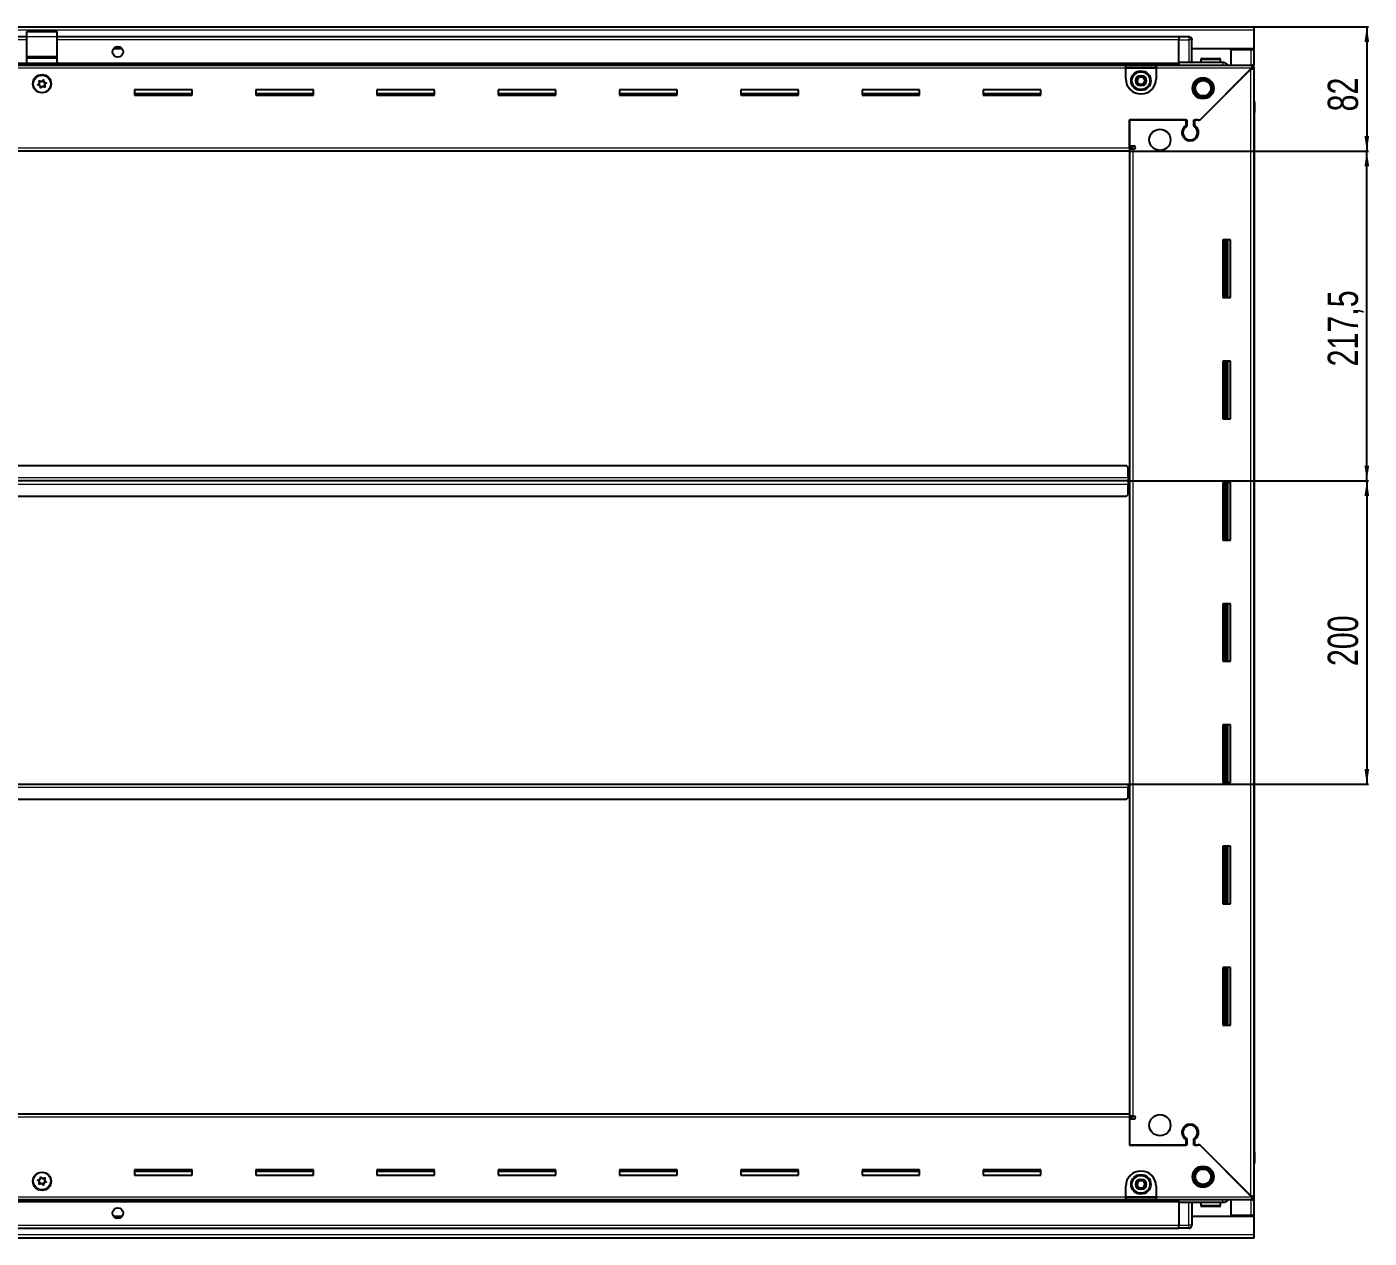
# Model space of a CAD drawing. Header units: millimetres. Extents: x 1132 to 6867, y -973 to 2018.
# Drawn here: x 5981 to 6867, y 1048 to 1847 of the extents above; entities that cross this region are included whole.
import ezdxf

# ---------------------------------------------------------------- set-up
doc = ezdxf.new("R2010")
doc.units = ezdxf.units.MM
doc.layers.add('FORMAT', color=7, linetype='Continuous')
doc.styles.add('SLDTEXTSTYLE0', font='TXT', dxfattribs={"width": 0.75})
doc.dimstyles.new('SLDDIMSTYLE0', dxfattribs={"dimtxt": 20, "dimasz": 10, "dimexe": 0, "dimexo": 0.0625, "dimgap": 5, "dimtad": 2, "dimdec": 1, "dimrnd": 1e-09, "dimzin": 12, "dimdsep": 46, "dimtxsty": 'SLDTEXTSTYLE0', "dimsah": 1, "dimcen": 0.09, "dimadec": 0, "dimazin": 3, "dimtfac": 1, "dimtofl": 0, "dimtmove": 0, "dimatfit": 3, "dimfxl": 0, "dimfrac": 2, "dimtolj": 1, "dimtzin": 12, "dimarcsym": 0})

# ---------------------------------------------------------------- blocks, each defined once
blk = doc.blocks.new('_D_6')
at = {"layer": 'FORMAT'}
for p, q in [((6790.81, 1846.6), (6866.3, 1846.6)), ((6865.3, 1846.6), (6865.3, 1764.6)), ((6708.81, 1764.6), (6866.3, 1764.6))]:
    blk.add_line(p, q, dxfattribs=at)
for points in [[(6865.3, 1846.6), (6863.76, 1836.6), (6866.84, 1836.6)], [(6865.3, 1764.6), (6866.84, 1774.6), (6863.76, 1774.6)]]:
    blk.add_solid(points, dxfattribs=at)
at = {"layer": 'FORMAT', "insert": (6839.52, 1790.83), "char_height": 20, "attachment_point": 1, "rotation": 90, "style": 'SLDTEXTSTYLE0'}
blk.add_mtext('82', dxfattribs=at)
blk = doc.blocks.new('_D_7')
at = {"layer": 'FORMAT'}
for p, q in [((6708.81, 1764.6), (6866.3, 1764.6)), ((6865.3, 1547.1), (6865.3, 1764.6)), ((6707.81, 1547.1), (6866.3, 1547.1))]:
    blk.add_line(p, q, dxfattribs=at)
for points in [[(6865.3, 1764.6), (6863.76, 1754.6), (6866.84, 1754.6)], [(6865.3, 1547.1), (6866.84, 1557.1), (6863.76, 1557.1)]]:
    blk.add_solid(points, dxfattribs=at)
at = {"layer": 'FORMAT', "insert": (6839.52, 1622.6), "char_height": 20, "attachment_point": 1, "rotation": 90, "style": 'SLDTEXTSTYLE0'}
blk.add_mtext('217,5', dxfattribs=at)
blk = doc.blocks.new('_D_8')
at = {"layer": 'FORMAT'}
for p, q in [((6707.81, 1547.1), (6866.3, 1547.1)), ((6865.3, 1547.1), (6865.3, 1347.1)), ((6707.81, 1347.1), (6866.3, 1347.1))]:
    blk.add_line(p, q, dxfattribs=at)
for points in [[(6865.3, 1547.1), (6863.76, 1537.1), (6866.84, 1537.1)], [(6865.3, 1347.1), (6866.84, 1357.1), (6863.76, 1357.1)]]:
    blk.add_solid(points, dxfattribs=at)
at = {"layer": 'FORMAT', "insert": (6839.52, 1424.94), "char_height": 20, "attachment_point": 1, "rotation": 90, "style": 'SLDTEXTSTYLE0'}
blk.add_mtext('200', dxfattribs=at)

msp = doc.modelspace()

# ---------------------------------------------------------------- linework, layer by layer
at = {"color": 7, "linetype": 'Continuous', "lineweight": 25}
for p, q in [((5191.8, 1846.6), (6790.8, 1846.6)), ((5981.3, 1843.6), (6001.3, 1843.6)), ((5981.3, 1840.34), (5981.3, 1843.6)), ((6001.3, 1840.34), (6001.3, 1843.6)), ((6790.8, 1846.6), (6790.8, 1844.5)), ((6790.8, 1844.5), (6790.8, 1832.1)), ((5981.3, 1839.95), (5241.3, 1839.95)), ((5981.3, 1827.19), (5981.3, 1840.34)), ((6001.3, 1827.19), (6001.3, 1840.34)), ((6741.3, 1839.95), (6001.3, 1839.95)), ((6741.3, 1840.1), (6741.3, 1840.1)), ((6747.8, 1840.1), (6741.3, 1840.1)), ((6747.8, 1840.1), (6741.3, 1840.1)), ((6741.3, 1840.1), (6741.3, 1838.1)), ((6741.3, 1823.1), (6741.3, 1838.1)), ((6749.8, 1838.1), (6749.8, 1838.1)), ((6749.8, 1823.1), (6749.8, 1838.1)), ((5981.3, 1826.1), (5981.3, 1827.19)), ((5981.3, 1826.1), (6001.3, 1826.1)), ((5981.3, 1822.6), (5981.3, 1826.1)), ((6001.3, 1826.1), (6001.3, 1827.19)), ((6001.3, 1822.6), (6001.3, 1826.1)), ((6044.17, 1832.1), (6038.43, 1832.1)), ((6790.8, 1832.1), (6749.8, 1832.1)), ((6755.8, 1825), (6755.8, 1823.1)), ((6756.6, 1825.8), (6768, 1825.8)), ((6768.8, 1823.1), (6768.8, 1825)), ((6775.8, 1831.6), (6788.7, 1831.6)), ((6775.8, 1821.35), (6775.8, 1831.6)), ((6788.7, 1831.6), (6790.8, 1831.6)), ((6789.3, 1831.6), (6789.3, 1832.1)), ((6790.8, 1831.6), (6790.8, 1832.1)), ((6790.8, 1831.6), (6790.8, 1821.35)), ((5241.3, 1821.95), (6741.3, 1821.95)), ((5276.3, 1821.35), (6706.3, 1821.35)), ((5981.3, 1822.6), (6001.3, 1822.6)), ((5985.3, 1822.6), (5985.3, 1821.95)), ((5987.8, 1821.95), (5987.8, 1822.6)), ((5994.8, 1821.95), (5994.8, 1822.6)), ((5997.3, 1821.95), (5997.3, 1822.6)), ((6706.3, 1819.25), (6706.3, 1821.35)), ((6706.3, 1821.35), (6726.3, 1821.35)), ((6706.3, 1819.85), (6726.3, 1819.85)), ((6706.3, 1812.35), (6706.3, 1819.25)), ((6726.3, 1821.35), (6789.8, 1821.35)), ((6726.3, 1821.35), (6726.3, 1819.25)), ((6726.3, 1819.25), (6726.3, 1812.35)), ((6741.3, 1823.1), (6741.3, 1822.6)), ((6770.3, 1823.1), (6741.3, 1823.1)), ((6788.7, 1818.75), (6754.6, 1784.65)), ((6755.3, 1785.35), (6789.2, 1819.25)), ((6789.3, 1819.35), (6790.8, 1819.35)), ((6789.8, 1819.85), (6789.8, 1821.35)), ((6789.8, 1821.35), (6790.8, 1821.35)), ((6789.8, 1819.85), (6790.8, 1819.85)), ((6790.8, 1819.85), (6790.8, 1821.35)), ((6790.8, 1819.85), (6790.8, 1819.35)), ((6790.8, 1819.35), (6790.8, 1074.85)), ((6090.3, 1805.1), (6052.3, 1805.1)), ((6052.3, 1805.1), (6052.3, 1801.6)), ((6090.3, 1802.35), (6052.3, 1802.35)), ((6052.3, 1801.6), (6090.3, 1801.6)), ((6090.3, 1801.6), (6090.3, 1805.1)), ((6170.3, 1805.1), (6132.3, 1805.1)), ((6132.3, 1805.1), (6132.3, 1801.6)), ((6170.3, 1802.35), (6132.3, 1802.35)), ((6132.3, 1801.6), (6170.3, 1801.6)), ((6170.3, 1801.6), (6170.3, 1805.1)), ((6250.3, 1805.1), (6212.3, 1805.1)), ((6212.3, 1805.1), (6212.3, 1801.6)), ((6250.3, 1802.35), (6212.3, 1802.35)), ((6212.3, 1801.6), (6250.3, 1801.6)), ((6250.3, 1801.6), (6250.3, 1805.1)), ((6330.3, 1805.1), (6292.3, 1805.1)), ((6292.3, 1805.1), (6292.3, 1801.6)), ((6330.3, 1802.35), (6292.3, 1802.35)), ((6292.3, 1801.6), (6330.3, 1801.6)), ((6330.3, 1801.6), (6330.3, 1805.1)), ((6410.3, 1805.1), (6372.3, 1805.1)), ((6372.3, 1805.1), (6372.3, 1801.6)), ((6410.3, 1802.35), (6372.3, 1802.35)), ((6372.3, 1801.6), (6410.3, 1801.6)), ((6410.3, 1801.6), (6410.3, 1805.1)), ((6490.3, 1805.1), (6452.3, 1805.1)), ((6452.3, 1805.1), (6452.3, 1801.6)), ((6490.3, 1802.35), (6452.3, 1802.35)), ((6452.3, 1801.6), (6490.3, 1801.6)), ((6490.3, 1801.6), (6490.3, 1805.1)), ((6570.3, 1805.1), (6532.3, 1805.1)), ((6532.3, 1805.1), (6532.3, 1801.6)), ((6570.3, 1802.35), (6532.3, 1802.35)), ((6532.3, 1801.6), (6570.3, 1801.6)), ((6570.3, 1801.6), (6570.3, 1805.1)), ((6650.3, 1805.1), (6612.3, 1805.1)), ((6612.3, 1805.1), (6612.3, 1801.6)), ((6650.3, 1802.35), (6612.3, 1802.35)), ((6612.3, 1801.6), (6650.3, 1801.6)), ((6650.3, 1801.6), (6650.3, 1805.1)), ((6790.8, 1797.93), (6790.8, 1797.93)), ((6790.8, 1790.1), (6791.3, 1790.1)), ((6791.15, 1104.1), (6791.15, 1790.1)), ((6791.3, 1796.6), (6791.3, 1790.1)), ((6791.3, 1790.1), (6791.3, 1796.6)), ((6791.3, 1790.1), (6791.3, 1790.1)), ((6791.3, 1790.1), (6791.3, 1790.1)), ((6708.8, 1785.35), (6746.5, 1785.35)), ((6708.8, 1766.7), (6708.8, 1785.35)), ((6708.8, 1785.35), (6708.8, 1768.1)), ((6745.8, 1785.35), (6708.8, 1785.35)), ((6745.8, 1785.35), (6745.8, 1781.46)), ((6746.5, 1785.35), (6746.5, 1781.07)), ((6751.1, 1785.35), (6755.3, 1785.35)), ((6751.1, 1781.07), (6751.1, 1785.35)), ((6753.9, 1785.35), (6751.8, 1785.35)), ((6751.8, 1781.46), (6751.8, 1785.35)), ((6754.6, 1784.65), (6753.9, 1785.35)), ((6750.8, 1772.49), (6750.8, 1771.73)), ((6708.8, 1764.6), (5273.8, 1764.6)), ((6708.8, 1768.1), (6711.65, 1768.1)), ((6710.8, 1767.1), (6708.8, 1767.1)), ((6708.8, 1766.7), (6708.8, 1764.6)), ((6708.8, 1766.1), (6710.9, 1766.1)), ((6708.8, 1764.6), (6708.8, 1129.6)), ((6710.8, 1766.1), (6710.8, 1767.1)), ((6711.65, 1766.1), (6710.9, 1766.1)), ((6770.3, 1706.1), (6770.3, 1668.1)), ((6775.3, 1706.1), (6770.3, 1706.1)), ((6771.32, 1706.1), (6771.32, 1668.1)), ((6771.36, 1706.1), (6771.36, 1668.1)), ((6773.15, 1706.1), (6773.15, 1668.1)), ((6775.3, 1668.1), (6775.3, 1706.1)), ((6770.3, 1668.1), (6775.3, 1668.1)), ((6770.3, 1626.1), (6770.3, 1588.1)), ((6775.3, 1626.1), (6770.3, 1626.1)), ((6771.32, 1626.1), (6771.32, 1588.1)), ((6771.36, 1626.1), (6771.36, 1588.1)), ((6773.15, 1626.1), (6773.15, 1588.1)), ((6775.3, 1588.1), (6775.3, 1626.1)), ((6770.3, 1588.1), (6775.3, 1588.1)), ((6706.8, 1557.1), (5275.8, 1557.1)), ((6707.8, 1556.1), (6706.8, 1557.1)), ((6707.8, 1549.2), (6707.8, 1556.1)), ((6708.05, 1549.95), (6707.8, 1549.95)), ((6708.05, 1547.1), (6708.05, 1549.95)), ((6707.8, 1547.1), (5274.8, 1547.1)), ((6707.8, 1549.2), (6707.8, 1547.1)), ((6707.8, 1547.1), (6707.8, 1545)), ((6707.8, 1538.1), (6707.8, 1545)), ((6707.8, 1544.25), (6708.05, 1544.25)), ((6708.05, 1544.25), (6708.05, 1547.1)), ((6708.8, 1547.1), (6708.05, 1547.1)), ((6770.3, 1546.1), (6770.3, 1508.1)), ((6775.3, 1546.1), (6770.3, 1546.1)), ((6771.32, 1546.1), (6771.32, 1508.1)), ((6771.36, 1546.1), (6771.36, 1508.1)), ((6773.15, 1546.1), (6773.15, 1508.1)), ((6775.3, 1508.1), (6775.3, 1546.1)), ((5275.8, 1537.1), (6706.8, 1537.1)), ((6706.8, 1537.1), (6707.8, 1538.1)), ((6770.3, 1508.1), (6775.3, 1508.1)), ((6770.3, 1466.1), (6770.3, 1428.1)), ((6775.3, 1466.1), (6770.3, 1466.1)), ((6771.32, 1466.1), (6771.32, 1428.1)), ((6771.36, 1466.1), (6771.36, 1428.1)), ((6773.15, 1466.1), (6773.15, 1428.1)), ((6775.3, 1428.1), (6775.3, 1466.1)), ((6770.3, 1428.1), (6775.3, 1428.1)), ((6770.3, 1386.1), (6770.3, 1348.1)), ((6775.3, 1386.1), (6770.3, 1386.1)), ((6771.32, 1386.1), (6771.32, 1348.1)), ((6771.36, 1386.1), (6771.36, 1348.1)), ((6773.15, 1386.1), (6773.15, 1348.1)), ((6775.3, 1348.1), (6775.3, 1386.1)), ((5274.8, 1347.1), (6707.8, 1347.1)), ((6707.8, 1347.1), (6707.8, 1345)), ((6708.05, 1344.25), (6708.05, 1347.1)), ((6708.05, 1347.1), (6708.8, 1347.1)), ((6770.3, 1348.1), (6775.3, 1348.1)), ((6706.8, 1337.1), (6707.8, 1338.1)), ((6707.8, 1338.1), (6707.8, 1345)), ((6707.8, 1344.25), (6708.05, 1344.25)), ((5275.8, 1337.1), (6706.8, 1337.1)), ((6770.3, 1306.1), (6770.3, 1268.1)), ((6775.3, 1306.1), (6770.3, 1306.1)), ((6771.32, 1306.1), (6771.32, 1268.1)), ((6771.36, 1306.1), (6771.36, 1268.1)), ((6773.15, 1306.1), (6773.15, 1268.1)), ((6775.3, 1268.1), (6775.3, 1306.1)), ((6770.3, 1268.1), (6775.3, 1268.1)), ((6770.3, 1226.1), (6770.3, 1188.1)), ((6775.3, 1226.1), (6770.3, 1226.1)), ((6771.32, 1226.1), (6771.32, 1188.1)), ((6771.36, 1226.1), (6771.36, 1188.1)), ((6773.15, 1226.1), (6773.15, 1188.1)), ((6775.3, 1188.1), (6775.3, 1226.1)), ((6770.3, 1188.1), (6775.3, 1188.1)), ((5273.8, 1129.6), (6708.8, 1129.6)), ((6708.8, 1129.6), (6708.8, 1127.5)), ((6710.9, 1128.1), (6708.8, 1128.1)), ((6708.8, 1127.5), (6708.8, 1108.85)), ((6708.8, 1127.1), (6710.8, 1127.1)), ((6708.8, 1126.1), (6708.8, 1108.85)), ((6711.65, 1126.1), (6708.8, 1126.1)), ((6710.8, 1127.1), (6710.8, 1128.1)), ((6710.9, 1128.1), (6711.65, 1128.1)), ((6750.8, 1122.48), (6750.8, 1121.72)), ((6746.5, 1108.85), (6708.8, 1108.85)), ((6708.8, 1108.85), (6745.8, 1108.85)), ((6745.8, 1112.74), (6745.8, 1108.85)), ((6746.5, 1113.14), (6746.5, 1108.85)), ((6751.1, 1108.85), (6751.1, 1113.14)), ((6755.3, 1108.85), (6751.1, 1108.85)), ((6751.8, 1108.85), (6751.8, 1112.74)), ((6751.8, 1108.85), (6753.9, 1108.85)), ((6753.9, 1108.85), (6754.6, 1109.55)), ((6754.6, 1109.55), (6788.7, 1075.45)), ((6789.2, 1074.95), (6755.3, 1108.85)), ((6790.8, 1104.1), (6791.3, 1104.1)), ((6791.3, 1104.1), (6791.3, 1104.1)), ((6791.3, 1097.6), (6791.3, 1104.1)), ((6791.3, 1104.1), (6791.3, 1097.6)), ((6090.3, 1092.6), (6052.3, 1092.6)), ((6052.3, 1092.6), (6052.3, 1089.1)), ((6052.3, 1091.85), (6090.3, 1091.85)), ((6090.3, 1089.1), (6090.3, 1092.6)), ((6170.3, 1092.6), (6132.3, 1092.6)), ((6132.3, 1092.6), (6132.3, 1089.1)), ((6132.3, 1091.85), (6170.3, 1091.85)), ((6170.3, 1089.1), (6170.3, 1092.6)), ((6250.3, 1092.6), (6212.3, 1092.6)), ((6212.3, 1092.6), (6212.3, 1089.1)), ((6212.3, 1091.85), (6250.3, 1091.85)), ((6250.3, 1089.1), (6250.3, 1092.6)), ((6330.3, 1092.6), (6292.3, 1092.6)), ((6292.3, 1092.6), (6292.3, 1089.1)), ((6292.3, 1091.85), (6330.3, 1091.85)), ((6330.3, 1089.1), (6330.3, 1092.6)), ((6410.3, 1092.6), (6372.3, 1092.6)), ((6372.3, 1092.6), (6372.3, 1089.1)), ((6372.3, 1091.85), (6410.3, 1091.85)), ((6410.3, 1089.1), (6410.3, 1092.6)), ((6490.3, 1092.6), (6452.3, 1092.6)), ((6452.3, 1092.6), (6452.3, 1089.1)), ((6452.3, 1091.85), (6490.3, 1091.85)), ((6490.3, 1089.1), (6490.3, 1092.6)), ((6570.3, 1092.6), (6532.3, 1092.6)), ((6532.3, 1092.6), (6532.3, 1089.1)), ((6532.3, 1091.85), (6570.3, 1091.85)), ((6570.3, 1089.1), (6570.3, 1092.6)), ((6650.3, 1092.6), (6612.3, 1092.6)), ((6612.3, 1092.6), (6612.3, 1089.1)), ((6612.3, 1091.85), (6650.3, 1091.85)), ((6650.3, 1089.1), (6650.3, 1092.6)), ((6052.3, 1089.1), (6090.3, 1089.1)), ((6132.3, 1089.1), (6170.3, 1089.1)), ((6212.3, 1089.1), (6250.3, 1089.1)), ((6292.3, 1089.1), (6330.3, 1089.1)), ((6372.3, 1089.1), (6410.3, 1089.1)), ((6452.3, 1089.1), (6490.3, 1089.1)), ((6532.3, 1089.1), (6570.3, 1089.1)), ((6612.3, 1089.1), (6650.3, 1089.1)), ((6706.3, 1074.95), (6706.3, 1081.85)), ((6726.3, 1081.85), (6726.3, 1074.95)), ((6741.3, 1072.25), (5241.3, 1072.25)), ((6706.3, 1072.85), (5276.3, 1072.85)), ((6706.3, 1072.85), (6706.3, 1074.95)), ((6726.3, 1074.35), (6706.3, 1074.35)), ((6726.3, 1072.85), (6706.3, 1072.85)), ((6726.3, 1074.95), (6726.3, 1072.85)), ((6789.8, 1072.85), (6726.3, 1072.85)), ((6741.3, 1071.1), (6741.3, 1071.6)), ((6775.8, 1062.6), (6775.8, 1072.85)), ((6789.3, 1074.85), (6790.8, 1074.85)), ((6789.8, 1074.35), (6789.8, 1072.85)), ((6790.8, 1074.35), (6789.8, 1074.35)), ((6790.8, 1072.85), (6789.8, 1072.85)), ((6790.8, 1074.85), (6790.8, 1074.35)), ((6790.8, 1074.35), (6790.8, 1072.85)), ((6790.8, 1072.85), (6790.8, 1062.6)), ((6770.3, 1071.1), (6741.3, 1071.1)), ((6741.3, 1071.1), (6741.3, 1056.1)), ((6749.8, 1071.1), (6749.8, 1056.1)), ((6755.8, 1071.1), (6755.8, 1069.2)), ((6763.59, 1068.4), (6756.6, 1068.4)), ((6768, 1068.4), (6763.59, 1068.4)), ((6768.8, 1069.2), (6768.8, 1071.1)), ((5241.3, 1054.25), (6741.3, 1054.25)), ((6038.43, 1062.1), (6044.17, 1062.1)), ((6741.3, 1054.1), (6741.3, 1056.1)), ((6747.8, 1054.1), (6741.3, 1054.1)), ((6741.3, 1054.1), (6741.3, 1054.1)), ((6741.3, 1054.1), (6741.3, 1054.1)), ((6747.8, 1054.1), (6741.3, 1054.1)), ((6749.12, 1054.6), (6749.12, 1054.6)), ((6749.8, 1062.1), (6790.8, 1062.1)), ((6788.7, 1062.6), (6775.8, 1062.6)), ((6790.8, 1062.6), (6788.7, 1062.6)), ((6789.3, 1062.1), (6789.3, 1062.6)), ((6790.8, 1062.1), (6790.8, 1062.6)), ((6790.8, 1062.1), (6790.8, 1049.7)), ((6790.8, 1047.6), (5191.8, 1047.6)), ((6790.8, 1049.7), (6790.8, 1047.6))]:
    msp.add_line(p, q, dxfattribs=at)
at = {"color": 8, "linetype": 'Continuous', "lineweight": 18}
for p, q in [((6790.8, 1844.5), (5191.8, 1844.5)), ((5981.3, 1837.95), (5241.3, 1837.95)), ((5981.3, 1840.34), (6001.3, 1840.34)), ((6741.3, 1837.95), (6001.3, 1837.95)), ((6741.3, 1838.1), (6747.8, 1838.1)), ((6747.8, 1840.1), (6747.8, 1838.1)), ((6749.8, 1838.1), (6747.8, 1838.1)), ((6747.8, 1838.1), (6747.8, 1823.1)), ((5981.3, 1827.19), (6001.3, 1827.19)), ((6755.8, 1825), (6768.8, 1825)), ((6788.7, 1832.1), (6788.7, 1831.6)), ((6788.7, 1831.6), (6788.7, 1821.35)), ((5981.3, 1822.6), (5241.3, 1822.6)), ((6741.3, 1821.37), (5241.3, 1821.37)), ((6706.3, 1819.25), (5276.3, 1819.25)), ((5987.3, 1821.95), (5987.3, 1822.6)), ((5995.3, 1821.95), (5995.3, 1822.6)), ((6741.3, 1822.6), (6001.3, 1822.6)), ((6706.3, 1819.25), (6726.3, 1819.25)), ((6789.2, 1819.25), (6726.3, 1819.25)), ((6788.7, 1075.45), (6788.7, 1818.75)), ((6790.8, 1796.6), (6791.3, 1796.6)), ((5273.8, 1766.7), (6708.8, 1766.7)), ((6710.9, 1766.1), (6710.9, 1128.1)), ((6772.56, 1668.1), (6772.56, 1706.1)), ((6773.8, 1668.1), (6773.8, 1706.1)), ((6772.56, 1588.1), (6772.56, 1626.1)), ((6773.8, 1588.1), (6773.8, 1626.1)), ((6707.8, 1549.2), (5274.8, 1549.2)), ((5274.8, 1545), (6707.8, 1545)), ((6772.56, 1508.1), (6772.56, 1546.1)), ((6773.8, 1508.1), (6773.8, 1546.1)), ((6772.56, 1428.1), (6772.56, 1466.1)), ((6773.8, 1428.1), (6773.8, 1466.1)), ((6772.56, 1348.1), (6772.56, 1386.1)), ((6773.8, 1348.1), (6773.8, 1386.1)), ((5274.8, 1345), (6707.8, 1345)), ((6772.56, 1268.1), (6772.56, 1306.1)), ((6773.8, 1268.1), (6773.8, 1306.1)), ((6772.56, 1188.1), (6772.56, 1226.1)), ((6773.8, 1188.1), (6773.8, 1226.1)), ((6708.8, 1127.5), (5273.8, 1127.5)), ((6790.8, 1097.6), (6791.3, 1097.6)), ((5241.3, 1072.84), (6741.3, 1072.84)), ((5241.3, 1071.6), (6741.3, 1071.6)), ((5276.3, 1074.95), (6706.3, 1074.95)), ((6726.3, 1074.95), (6706.3, 1074.95)), ((6726.3, 1074.95), (6789.2, 1074.95)), ((6788.7, 1072.85), (6788.7, 1062.6)), ((6747.8, 1056.1), (6747.8, 1071.1)), ((6763.77, 1069.2), (6755.8, 1069.2)), ((6768.8, 1069.2), (6763.77, 1069.2)), ((5241.3, 1056.25), (6741.3, 1056.25)), ((6741.3, 1056.1), (6747.8, 1056.1)), ((6749.8, 1056.1), (6747.8, 1056.1)), ((6747.8, 1054.1), (6747.8, 1056.1)), ((6788.7, 1062.6), (6788.7, 1062.1)), ((6790.8, 1049.7), (5191.8, 1049.7))]:
    msp.add_line(p, q, dxfattribs=at)
at = {"color": 7, "linetype": 'Continuous', "lineweight": 25, "flags": 128}
msp.add_lwpolyline([(6749.65, 1838.86), (6749.76, 1838.49), (6749.8, 1838.1)], dxfattribs=at)
at = {"color": 7, "linetype": 'Continuous', "lineweight": 25}
for centre, radius in [((6041.3, 1830.1), 3.5), ((6716.3, 1811.1), 6.5), ((5991.3, 1809.1), 6), ((5991.3, 1808.95), 5.79), ((5991.3, 1808.95), 1.85), ((6716.3, 1811.1), 3.46), ((6757.3, 1806.1), 7), ((6757.3, 1806.1), 6.03), ((6757.3, 1806.1), 5.1), ((6728.8, 1772.1), 7), ((6728.8, 1122.1), 7), ((5991.3, 1085.1), 6), ((5991.3, 1085.25), 5.79), ((6716.3, 1083.1), 6.5), ((6757.3, 1088.1), 7), ((6757.3, 1088.1), 6.02), ((6757.3, 1088.1), 5.1), ((5991.3, 1085.25), 1.85), ((6716.3, 1083.1), 3.46), ((6041.3, 1064.1), 3.5)]:
    msp.add_circle(centre, radius, dxfattribs=at)
at = {"color": 8, "linetype": 'Continuous', "lineweight": 18}
for centre in [(6716.3, 1811.1), (6716.3, 1083.1)]:
    msp.add_circle(centre, 5.7, dxfattribs=at)
at = {"color": 7, "linetype": 'Continuous', "lineweight": 25}
for centre, radius, start, end in [((6747.8, 1838.1), 2, 0, 90), ((6756.6, 1825), 0.8, 90, 180), ((6768, 1825), 0.8, 0, 90), ((6750, 1823.3), 0.2, 180, 270), ((6716.3, 1812.35), 10, 180, 270), ((6716.3, 1811.1), 2.5, 160.11158, 220.11158), ((6716.3, 1811.1), 2.5, 100.11158, 160.11158), ((6716.3, 1811.1), 2.5, 220.11158, 280.11158), ((6716.3, 1811.1), 2.5, 40.11158, 100.11158), ((6716.3, 1812.35), 10, 270, 0), ((6716.3, 1811.1), 2.5, 280.11158, 340.11158), ((6716.3, 1811.1), 2.5, 340.11158, 40.11158), ((6789.3, 1796.6), 2, 0, 41.39416), ((6748.8, 1776.85), 5.5, 123.05573, 56.94427), ((6748.8, 1776.85), 4.8, 118.63099, 61.36901), ((6711.65, 1767.1), 1, 270, 90), ((6711.65, 1127.1), 1, 270, 90), ((6748.8, 1117.35), 5.5, 303.05573, 236.94427), ((6748.8, 1117.35), 4.8, 298.63099, 241.36901), ((6716.3, 1081.85), 10, 90, 180), ((6716.3, 1081.85), 10, 0, 90), ((6789.3, 1097.6), 2, 318.59038, 0), ((6716.3, 1083.1), 2.5, 147.04236, 207.04236), ((6716.3, 1083.1), 2.5, 207.04236, 267.04236), ((6716.3, 1083.1), 2.5, 87.04236, 147.04236), ((6716.3, 1083.1), 2.5, 267.04236, 327.04236), ((6716.3, 1083.1), 2.5, 27.04236, 87.04236), ((6716.3, 1083.1), 2.5, 327.04236, 27.04236), ((6750, 1070.9), 0.2, 90, 180), ((6756.6, 1069.2), 0.8, 180, 270), ((6768, 1069.2), 0.8, 270, 360), ((6747.8, 1056.1), 2, 270, 0), ((6747.8, 1056.1), 2, 270, 288.58003), ((6747.8, 1056.1), 2, 303.94202, 311.40962)]:
    msp.add_arc(centre, radius, start, end, dxfattribs=at)
for points, knots in [([(6741.3, 1823.1), (6741.3, 1823.07), (6741.3, 1822.99), (6741.3, 1822.37), (6741.3, 1821.79), (6741.3, 1821.4), (6741.3, 1821.37)], [0, 0, 0, 0, 0.324279, 0.648558, 0.972836, 1, 1, 1, 1]), ([(6773.52, 1821.35), (6773.4, 1821.55), (6773.01, 1822.2), (6771.85, 1822.91), (6770.82, 1823.04), (6770.3, 1823.1)], [0, 0, 0, 0, 0.1822499, 0.5911249, 1, 1, 1, 1]), ([(6788.7, 1818.75), (6788.95, 1818.8), (6789.45, 1818.89), (6790.09, 1819.02), (6790.55, 1819.15), (6790.77, 1819.27), (6790.79, 1819.33), (6790.8, 1819.35)], [0, 0, 0, 0, 0.2302553, 0.4485219, 0.6667858, 0.8850496, 1, 1, 1, 1]), ([(6789.8, 1821.35), (6789.75, 1821.33), (6789.66, 1821.28), (6789.53, 1820.88), (6789.4, 1820.32), (6789.29, 1819.75), (6789.22, 1819.38), (6789.2, 1819.25)], [0, 0, 0, 0, 0.230255, 0.448522, 0.666786, 0.88505, 1, 1, 1, 1]), ([(5989.42, 1811.03), (5989.41, 1811.02), (5989.39, 1810.99), (5989.38, 1810.94), (5989.39, 1810.79), (5989.49, 1810.42), (5989.63, 1809.89), (5989.46, 1809.28), (5989.1, 1808.91), (5988.8, 1808.66), (5988.62, 1808.5), (5988.57, 1808.42), (5988.56, 1808.38), (5988.57, 1808.35), (5988.58, 1808.32), (5988.63, 1808.27), (5988.88, 1808.18), (5989.35, 1808.07), (5989.99, 1807.76), (5990.24, 1807.09), (5990.3, 1806.62), (5990.37, 1806.36), (5990.41, 1806.31), (5990.44, 1806.29), (5990.47, 1806.28), (5990.51, 1806.29), (5990.55, 1806.3), (5990.61, 1806.35), (5990.78, 1806.5), (5991.05, 1806.77), (5991.46, 1807.09), (5992.08, 1807.2), (5992.59, 1807.01), (5992.96, 1806.88), (5993.1, 1806.86), (5993.16, 1806.87), (5993.19, 1806.88), (5993.21, 1806.92), (5993.22, 1806.97), (5993.21, 1807.12), (5993.11, 1807.49), (5992.97, 1808.01), (5993.14, 1808.62), (5993.5, 1809), (5993.8, 1809.25), (5993.98, 1809.41), (5994.03, 1809.49), (5994.04, 1809.53), (5994.04, 1809.56), (5994.02, 1809.59), (5993.97, 1809.63), (5993.72, 1809.73), (5993.25, 1809.84), (5992.61, 1810.15), (5992.36, 1810.81), (5992.3, 1811.29), (5992.23, 1811.54), (5992.19, 1811.6), (5992.16, 1811.62), (5992.13, 1811.63), (5992.09, 1811.62), (5992.06, 1811.6), (5991.99, 1811.56), (5991.82, 1811.41), (5991.55, 1811.14), (5991.14, 1810.82), (5990.52, 1810.71), (5990.01, 1810.89), (5989.64, 1811.03), (5989.5, 1811.05), (5989.44, 1811.04), (5989.42, 1811.03), (5989.42, 1811.03)], [0, 0, 0, 0, 0.002009, 0.00442, 0.009365, 0.025528, 0.067705, 0.095786, 0.124646, 0.150342, 0.160519, 0.163394, 0.165697, 0.167245, 0.168874, 0.17077, 0.178606, 0.211994, 0.249994, 0.287995, 0.321383, 0.329219, 0.331115, 0.332744, 0.334292, 0.336217, 0.338535, 0.341318, 0.349662, 0.375358, 0.404217, 0.432298, 0.474475, 0.490639, 0.496669, 0.49844, 0.5, 0.502009, 0.50442, 0.509365, 0.525528, 0.567705, 0.595786, 0.624646, 0.650342, 0.660519, 0.663394, 0.665697, 0.667245, 0.668874, 0.67077, 0.678606, 0.711994, 0.749994, 0.787995, 0.821383, 0.829219, 0.831115, 0.832744, 0.834292, 0.836217, 0.838535, 0.841318, 0.849662, 0.875358, 0.904217, 0.932298, 0.974475, 0.990639, 0.996669, 0.99844, 1, 1, 1, 1]), ([(6713.46, 1810.6), (6713.5, 1810.72), (6713.7, 1811.28), (6714.04, 1812.21), (6714.32, 1812.99), (6714.44, 1813.31)], [0, 0, 0, 0, 0.133125, 0.637099, 1, 1, 1, 1]), ([(6715.32, 1808.39), (6714.99, 1808.78), (6714.36, 1809.52), (6713.75, 1810.26), (6713.46, 1810.6)], [0, 0, 0, 0, 0.534686, 1, 1, 1, 1]), ([(6714.44, 1813.31), (6714.95, 1813.4), (6715.9, 1813.57), (6716.84, 1813.74), (6717.28, 1813.82)], [0, 0, 0, 0, 0.5346859, 1, 1, 1, 1]), ([(6718.16, 1808.9), (6717.65, 1808.81), (6716.7, 1808.64), (6715.76, 1808.47), (6715.32, 1808.39)], [0, 0, 0, 0, 0.534686, 1, 1, 1, 1]), ([(6717.28, 1813.82), (6717.61, 1813.42), (6718.24, 1812.69), (6718.85, 1811.95), (6719.14, 1811.61)], [0, 0, 0, 0, 0.534686, 1, 1, 1, 1]), ([(6719.14, 1811.61), (6719.03, 1811.29), (6718.75, 1810.51), (6718.41, 1809.58), (6718.2, 1809.01), (6718.16, 1808.9)], [0, 0, 0, 0, 0.362901, 0.866875, 1, 1, 1, 1]), ([(5989.42, 1083.18), (5989.43, 1083.18), (5989.45, 1083.16), (5989.51, 1083.16), (5989.65, 1083.18), (5990.01, 1083.32), (5990.52, 1083.5), (5991.14, 1083.39), (5991.55, 1083.07), (5991.83, 1082.79), (5992, 1082.63), (5992.09, 1082.59), (5992.13, 1082.58), (5992.16, 1082.59), (5992.19, 1082.61), (5992.23, 1082.66), (5992.3, 1082.92), (5992.36, 1083.39), (5992.61, 1084.06), (5993.25, 1084.37), (5993.72, 1084.48), (5993.97, 1084.57), (5994.02, 1084.62), (5994.04, 1084.65), (5994.04, 1084.68), (5994.03, 1084.71), (5994.01, 1084.75), (5993.96, 1084.82), (5993.79, 1084.97), (5993.5, 1085.21), (5993.14, 1085.58), (5992.97, 1086.19), (5993.11, 1086.72), (5993.21, 1087.1), (5993.22, 1087.25), (5993.2, 1087.3), (5993.18, 1087.33), (5993.15, 1087.35), (5993.09, 1087.35), (5992.95, 1087.33), (5992.59, 1087.19), (5992.08, 1087.01), (5991.46, 1087.12), (5991.05, 1087.44), (5990.78, 1087.72), (5990.6, 1087.88), (5990.51, 1087.92), (5990.47, 1087.93), (5990.44, 1087.92), (5990.41, 1087.9), (5990.37, 1087.84), (5990.3, 1087.59), (5990.24, 1087.11), (5989.99, 1086.45), (5989.35, 1086.14), (5988.88, 1086.03), (5988.63, 1085.93), (5988.58, 1085.89), (5988.57, 1085.86), (5988.56, 1085.83), (5988.57, 1085.79), (5988.59, 1085.76), (5988.64, 1085.69), (5988.81, 1085.54), (5989.1, 1085.3), (5989.46, 1084.92), (5989.63, 1084.31), (5989.49, 1083.79), (5989.39, 1083.41), (5989.38, 1083.26), (5989.4, 1083.21), (5989.41, 1083.19), (5989.42, 1083.18)], [0, 0, 0, 0, 0.002009, 0.00442, 0.009365, 0.025528, 0.067705, 0.095786, 0.124646, 0.150342, 0.160519, 0.163394, 0.165697, 0.167245, 0.168874, 0.17077, 0.178606, 0.211994, 0.249994, 0.287995, 0.321383, 0.329219, 0.331115, 0.332744, 0.334292, 0.336217, 0.338535, 0.341318, 0.349662, 0.375358, 0.404217, 0.432298, 0.474475, 0.490639, 0.496669, 0.49844, 0.5, 0.502009, 0.50442, 0.509365, 0.525528, 0.567705, 0.595786, 0.624646, 0.650342, 0.660519, 0.663394, 0.665697, 0.667245, 0.668874, 0.67077, 0.678606, 0.711994, 0.749994, 0.787995, 0.821383, 0.829219, 0.831115, 0.832744, 0.834292, 0.836217, 0.838535, 0.841318, 0.849662, 0.875358, 0.904217, 0.932298, 0.974475, 0.990639, 0.996669, 0.99844, 1, 1, 1, 1]), ([(6713.42, 1083.25), (6713.7, 1083.69), (6714.22, 1084.5), (6714.75, 1085.3), (6714.99, 1085.68)], [0, 0, 0, 0, 0.5346859, 1, 1, 1, 1]), ([(6714.73, 1080.68), (6714.5, 1081.14), (6714.06, 1082), (6713.62, 1082.86), (6713.42, 1083.25)], [0, 0, 0, 0, 0.534686, 1, 1, 1, 1]), ([(6717.61, 1080.53), (6717.27, 1080.55), (6716.45, 1080.59), (6715.45, 1080.64), (6714.85, 1080.68), (6714.73, 1080.68)], [0, 0, 0, 0, 0.362901, 0.866875, 1, 1, 1, 1]), ([(6714.99, 1085.68), (6715.11, 1085.67), (6715.71, 1085.64), (6716.7, 1085.59), (6717.53, 1085.54), (6717.87, 1085.53)], [0, 0, 0, 0, 0.133125, 0.637099, 1, 1, 1, 1]), ([(6719.18, 1082.96), (6718.9, 1082.52), (6718.38, 1081.71), (6717.86, 1080.91), (6717.61, 1080.53)], [0, 0, 0, 0, 0.5346859, 1, 1, 1, 1]), ([(6717.87, 1085.53), (6718.11, 1085.07), (6718.54, 1084.21), (6718.98, 1083.35), (6719.18, 1082.96)], [0, 0, 0, 0, 0.534686, 1, 1, 1, 1]), ([(6741.3, 1071.1), (6741.3, 1071.14), (6741.3, 1071.22), (6741.3, 1071.84), (6741.3, 1072.41), (6741.3, 1072.81), (6741.3, 1072.84)], [0, 0, 0, 0, 0.324279, 0.648558, 0.972836, 1, 1, 1, 1]), ([(6773.52, 1072.85), (6773.4, 1072.65), (6773.01, 1072.01), (6771.85, 1071.3), (6770.82, 1071.17), (6770.3, 1071.1)], [0, 0, 0, 0, 0.18225, 0.591125, 1, 1, 1, 1]), ([(6790.8, 1074.85), (6790.77, 1074.9), (6790.72, 1074.99), (6790.33, 1075.12), (6789.77, 1075.25), (6789.19, 1075.37), (6788.83, 1075.43), (6788.7, 1075.45)], [0, 0, 0, 0, 0.230255, 0.448522, 0.666786, 0.88505, 1, 1, 1, 1]), ([(6789.2, 1074.95), (6789.25, 1074.7), (6789.34, 1074.21), (6789.47, 1073.57), (6789.6, 1073.1), (6789.71, 1072.88), (6789.78, 1072.86), (6789.8, 1072.85)], [0, 0, 0, 0, 0.230255, 0.448522, 0.666786, 0.88505, 1, 1, 1, 1])]:
    msp.add_open_spline(points, degree=3, knots=knots, dxfattribs=at)
at = {"color": 8, "linetype": 'Continuous', "lineweight": 18}
for points in [[(6770.3, 1823.1), (6770.3, 1823.06), (6770.3, 1822.99), (6770.3, 1822.55), (6770.3, 1822.09), (6770.3, 1821.68), (6770.3, 1821.41), (6770.3, 1821.35)], [(6770.3, 1071.1), (6770.3, 1071.15), (6770.3, 1071.22), (6770.3, 1071.66), (6770.3, 1072.11), (6770.3, 1072.53), (6770.3, 1072.8), (6770.3, 1072.85)]]:
    msp.add_open_spline(points, degree=3, knots=[0, 0, 0, 0, 0.359753, 0.553414, 0.751185, 0.948956, 1, 1, 1, 1], dxfattribs=at)
at = {"color": 7, "linetype": 'Continuous', "lineweight": 25}
for points in [[(6788.7, 1818.75), (6788.78, 1818.8), (6788.94, 1818.9), (6789.13, 1819.05), (6789.27, 1819.2), (6789.29, 1819.3), (6789.3, 1819.35)], [(6789.8, 1819.85), (6789.75, 1819.85), (6789.65, 1819.83), (6789.5, 1819.69), (6789.35, 1819.49), (6789.25, 1819.33), (6789.2, 1819.25)], [(6789.3, 1074.85), (6789.29, 1074.9), (6789.27, 1075), (6789.13, 1075.15), (6788.94, 1075.3), (6788.78, 1075.4), (6788.7, 1075.45)], [(6789.2, 1074.95), (6789.25, 1074.88), (6789.35, 1074.72), (6789.5, 1074.52), (6789.65, 1074.38), (6789.75, 1074.36), (6789.8, 1074.35)]]:
    msp.add_open_spline(points, degree=3, dxfattribs=at)

# ---------------------------------------------------------------- dimensions: what is measured, and where the dimension line sits
at = {"layer": 'FORMAT'}
for base, p1, p2, picture, middle in [((6865.3, 1764.6), (6790.8, 1846.6), (6708.8, 1764.6), '_D_6', (6865.3, 1805.6)), ((6865.3, 1764.6), (6707.8, 1547.1), (6708.8, 1764.6), '_D_7', (6865.3, 1655.85)), ((6865.3, 1347.1), (6707.8, 1547.1), (6707.8, 1347.1), '_D_8', (6865.3, 1447.1))]:
    dim = msp.add_linear_dim(base=base, p1=p1, p2=p2, angle=90, dimstyle='SLDDIMSTYLE0', dxfattribs=at)
    dim.commit()
    dim.dimension.update_dxf_attribs({"geometry": picture, "text_midpoint": middle, "dimtype": 160})

doc.saveas('drawing.dxf')
